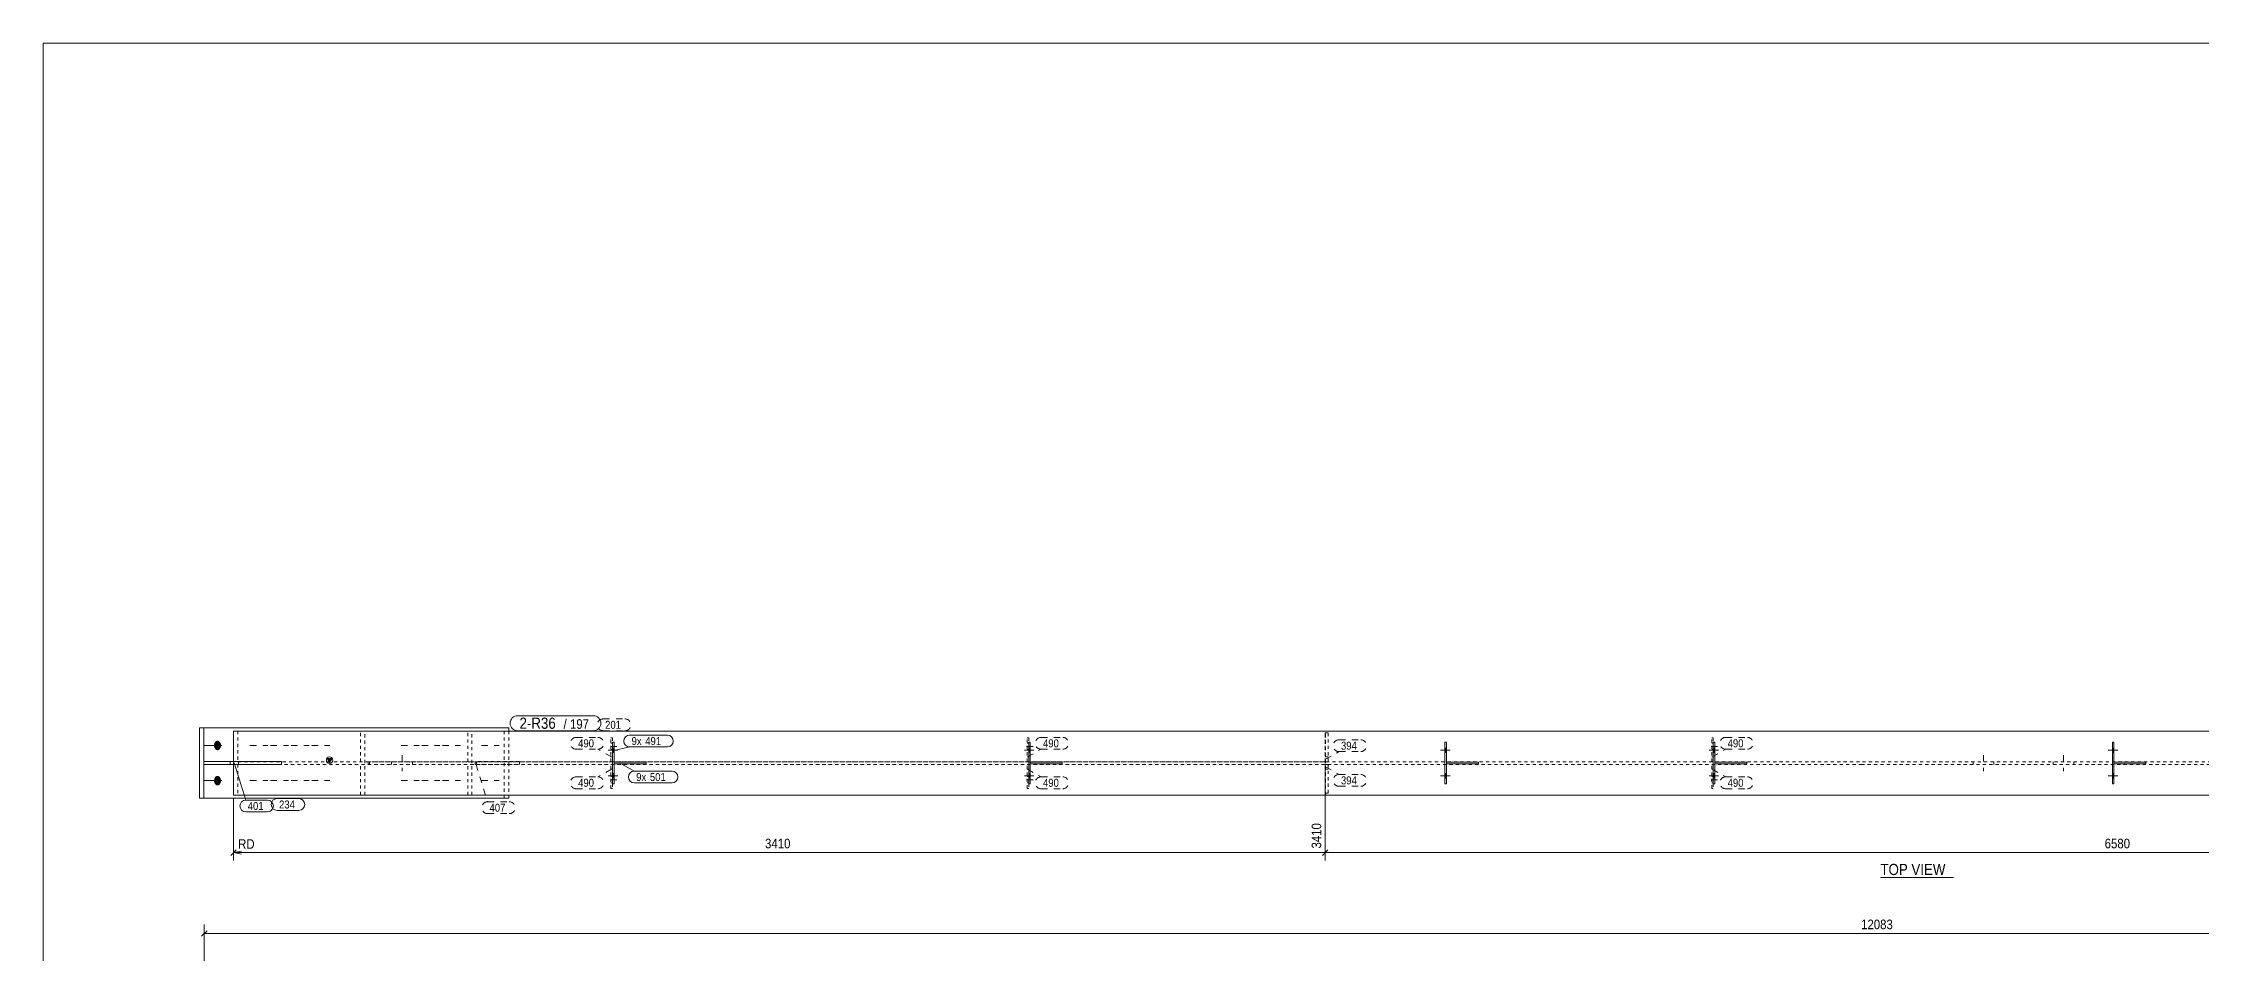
# Model space of a CAD drawing. Header units: millimetres. Extents: x 2 to 1174, y 1 to 825.
# Drawn here: x 5 to 679, y 540 to 825 of the extents above; entities that cross this region are included whole.
import ezdxf

# ---------------------------------------------------------------- set-up
doc = ezdxf.new("R2010")
doc.units = ezdxf.units.MM
for name, pattern in [('XKITLINE00', [0]), ('XKITLINE01', [4, 1, -1, 1, -1]), ('XKITLINE02', [4, 2, -2])]:
    doc.linetypes.add(name, pattern=pattern)
for name, color, linetype, lineweight in [('Bolt', 3, 'Continuous', 0), ('Dimensions', 7, 'Continuous', 0), ('DrawingSheet', 5, 'Continuous', 0), ('OtherObjectType', 7, 'Continuous', 0), ('Part', 2, 'Continuous', 0), ('PartMark', 7, 'Continuous', 0)]:
    doc.layers.add(name, color=color, linetype=linetype, lineweight=lineweight)
doc.styles.add('ARIAL', font='ARIAL.TTF')

# ---------------------------------------------------------------- blocks, each defined once
blk = doc.blocks.new('*A80')
at = {"layer": 'Bolt', "color": 3, "linetype": 'XKITLINE02', "lineweight": 0}
for p, q in [((113.88, 600.43), (113.88, 599.63)), ((117.13, 602.53), (117.13, 597.53)), ((120.38, 600.43), (120.38, 599.63)), ((607.96, 600.43), (607.96, 599.63)), ((611.21, 602.53), (611.21, 597.53)), ((614.46, 600.43), (614.46, 599.63)), ((632.96, 600.43), (632.96, 599.63)), ((636.21, 602.53), (636.21, 597.53)), ((639.46, 600.43), (639.46, 599.63))]:
    blk.add_line(p, q, dxfattribs=at)
blk = doc.blocks.new('*A85')
at = {"layer": 'Bolt'}
for points in [[(58.4, 605.57), (58.4, 605.6), (58.4, 605.64), (58.4, 605.68), (58.41, 605.71), (58.41, 605.75), (58.41, 605.79), (58.42, 605.82), (58.42, 605.86), (58.43, 605.9), (58.44, 605.93), (58.44, 605.97), (58.45, 606), (58.46, 606.04), (58.47, 606.07), (58.48, 606.1), (58.49, 606.14), (58.5, 606.17), (58.51, 606.21), (58.52, 606.24), (58.54, 606.27), (58.55, 606.3), (58.56, 606.33), (58.58, 606.36), (58.59, 606.39), (58.61, 606.42), (58.62, 606.45), (58.64, 606.48), (58.66, 606.51), (58.68, 606.54), (58.69, 606.57), (58.71, 606.59), (58.73, 606.62), (58.75, 606.64), (58.77, 606.67), (58.79, 606.69), (58.81, 606.71), (58.83, 606.74), (58.85, 606.76), (58.87, 606.78), (58.9, 606.8), (58.92, 606.82), (58.94, 606.84), (58.96, 606.85), (58.99, 606.87), (59.01, 606.89), (59.04, 606.9), (59.06, 606.92), (59.08, 606.93), (59.11, 606.94), (59.13, 606.96), (59.16, 606.97), (59.18, 606.98), (59.21, 606.99), (59.24, 606.99), (59.26, 607), (59.29, 607.01), (59.31, 607.01), (59.34, 607.02), (59.37, 607.02), (59.39, 607.03), (59.42, 607.03), (59.44, 607.03), (59.47, 607.03), (59.5, 607.03), (59.52, 607.03), (59.55, 607.03), (59.58, 607.02), (59.6, 607.02), (59.63, 607.01), (59.65, 607.01), (59.68, 607), (59.71, 606.99), (59.73, 606.99), (59.76, 606.98), (59.78, 606.97), (59.81, 606.96), (59.83, 606.94), (59.86, 606.93), (59.88, 606.92), (59.91, 606.9), (59.93, 606.89), (59.95, 606.87), (59.98, 606.85), (60, 606.84), (60.02, 606.82), (60.05, 606.8), (60.07, 606.78), (60.09, 606.76), (60.11, 606.74), (60.13, 606.71), (60.15, 606.69), (60.17, 606.67), (60.19, 606.64), (60.21, 606.62), (60.23, 606.59), (60.25, 606.57), (60.27, 606.54), (60.28, 606.51), (60.3, 606.48), (60.32, 606.45), (60.33, 606.42), (60.35, 606.39), (60.36, 606.36), (60.38, 606.33), (60.39, 606.3), (60.41, 606.27), (60.42, 606.24), (60.43, 606.21), (60.44, 606.17), (60.45, 606.14), (60.46, 606.1), (60.47, 606.07), (60.48, 606.04), (60.49, 606), (60.5, 605.97), (60.51, 605.93), (60.51, 605.9), (60.52, 605.86), (60.52, 605.82), (60.53, 605.79), (60.53, 605.75), (60.54, 605.71), (60.54, 605.68), (60.54, 605.64), (60.54, 605.6), (60.55, 605.57), (60.55, 605.53), (60.55, 605.49), (60.54, 605.46), (60.54, 605.42), (60.54, 605.38), (60.54, 605.35), (60.53, 605.31), (60.53, 605.27), (60.52, 605.24), (60.52, 605.2), (60.51, 605.17), (60.51, 605.13), (60.5, 605.1), (60.49, 605.06), (60.48, 605.03), (60.47, 604.99), (60.46, 604.96), (60.45, 604.92), (60.44, 604.89), (60.43, 604.86), (60.42, 604.82), (60.41, 604.79), (60.39, 604.76), (60.38, 604.73), (60.36, 604.7), (60.35, 604.67), (60.33, 604.64), (60.32, 604.61), (60.3, 604.58), (60.28, 604.55), (60.27, 604.52), (60.25, 604.5), (60.23, 604.47), (60.21, 604.44), (60.19, 604.42), (60.17, 604.39), (60.15, 604.37), (60.13, 604.35), (60.11, 604.33), (60.09, 604.3), (60.07, 604.28), (60.05, 604.26), (60.02, 604.24), (60, 604.23), (59.98, 604.21), (59.95, 604.19), (59.93, 604.17), (59.91, 604.16), (59.88, 604.14), (59.86, 604.13), (59.83, 604.12), (59.81, 604.11), (59.78, 604.1), (59.76, 604.09), (59.73, 604.08), (59.71, 604.07), (59.68, 604.06), (59.65, 604.05), (59.63, 604.05), (59.6, 604.04), (59.58, 604.04), (59.55, 604.03), (59.52, 604.03), (59.5, 604.03), (59.47, 604.03), (59.44, 604.03), (59.42, 604.03), (59.39, 604.03), (59.37, 604.04), (59.34, 604.04), (59.31, 604.05), (59.29, 604.05), (59.26, 604.06), (59.24, 604.07), (59.21, 604.08), (59.18, 604.09), (59.16, 604.1), (59.13, 604.11), (59.11, 604.12), (59.08, 604.13), (59.06, 604.14), (59.04, 604.16), (59.01, 604.17), (58.99, 604.19), (58.96, 604.21), (58.94, 604.23), (58.92, 604.24), (58.9, 604.26), (58.87, 604.28), (58.85, 604.3), (58.83, 604.33), (58.81, 604.35), (58.79, 604.37), (58.77, 604.39), (58.75, 604.42), (58.73, 604.44), (58.71, 604.47), (58.69, 604.5), (58.68, 604.52), (58.66, 604.55), (58.64, 604.58), (58.62, 604.61), (58.61, 604.64), (58.59, 604.67), (58.58, 604.7), (58.56, 604.73), (58.55, 604.76), (58.54, 604.79), (58.52, 604.82), (58.51, 604.86), (58.5, 604.89), (58.49, 604.92), (58.48, 604.96), (58.47, 604.99), (58.46, 605.03), (58.45, 605.06), (58.44, 605.1), (58.44, 605.13), (58.43, 605.17), (58.42, 605.2), (58.42, 605.24), (58.41, 605.27), (58.41, 605.31), (58.41, 605.35), (58.4, 605.38), (58.4, 605.42), (58.4, 605.46), (58.4, 605.49), (58.4, 605.53)], [(58.4, 594.57), (58.4, 594.6), (58.4, 594.64), (58.4, 594.68), (58.41, 594.71), (58.41, 594.75), (58.41, 594.79), (58.42, 594.82), (58.42, 594.86), (58.43, 594.9), (58.44, 594.93), (58.44, 594.97), (58.45, 595), (58.46, 595.04), (58.47, 595.07), (58.48, 595.1), (58.49, 595.14), (58.5, 595.17), (58.51, 595.21), (58.52, 595.24), (58.54, 595.27), (58.55, 595.3), (58.56, 595.33), (58.58, 595.36), (58.59, 595.39), (58.61, 595.42), (58.62, 595.45), (58.64, 595.48), (58.66, 595.51), (58.68, 595.54), (58.69, 595.57), (58.71, 595.59), (58.73, 595.62), (58.75, 595.64), (58.77, 595.67), (58.79, 595.69), (58.81, 595.71), (58.83, 595.74), (58.85, 595.76), (58.87, 595.78), (58.9, 595.8), (58.92, 595.82), (58.94, 595.84), (58.96, 595.85), (58.99, 595.87), (59.01, 595.89), (59.04, 595.9), (59.06, 595.92), (59.08, 595.93), (59.11, 595.94), (59.13, 595.96), (59.16, 595.97), (59.18, 595.98), (59.21, 595.99), (59.24, 595.99), (59.26, 596), (59.29, 596.01), (59.31, 596.01), (59.34, 596.02), (59.37, 596.02), (59.39, 596.03), (59.42, 596.03), (59.44, 596.03), (59.47, 596.03), (59.5, 596.03), (59.52, 596.03), (59.55, 596.03), (59.58, 596.02), (59.6, 596.02), (59.63, 596.01), (59.65, 596.01), (59.68, 596), (59.71, 595.99), (59.73, 595.99), (59.76, 595.98), (59.78, 595.97), (59.81, 595.96), (59.83, 595.94), (59.86, 595.93), (59.88, 595.92), (59.91, 595.9), (59.93, 595.89), (59.95, 595.87), (59.98, 595.85), (60, 595.84), (60.02, 595.82), (60.05, 595.8), (60.07, 595.78), (60.09, 595.76), (60.11, 595.74), (60.13, 595.71), (60.15, 595.69), (60.17, 595.67), (60.19, 595.64), (60.21, 595.62), (60.23, 595.59), (60.25, 595.57), (60.27, 595.54), (60.28, 595.51), (60.3, 595.48), (60.32, 595.45), (60.33, 595.42), (60.35, 595.39), (60.36, 595.36), (60.38, 595.33), (60.39, 595.3), (60.41, 595.27), (60.42, 595.24), (60.43, 595.21), (60.44, 595.17), (60.45, 595.14), (60.46, 595.1), (60.47, 595.07), (60.48, 595.04), (60.49, 595), (60.5, 594.97), (60.51, 594.93), (60.51, 594.9), (60.52, 594.86), (60.52, 594.82), (60.53, 594.79), (60.53, 594.75), (60.54, 594.71), (60.54, 594.68), (60.54, 594.64), (60.54, 594.6), (60.55, 594.57), (60.55, 594.53), (60.55, 594.49), (60.54, 594.46), (60.54, 594.42), (60.54, 594.38), (60.54, 594.35), (60.53, 594.31), (60.53, 594.27), (60.52, 594.24), (60.52, 594.2), (60.51, 594.17), (60.51, 594.13), (60.5, 594.1), (60.49, 594.06), (60.48, 594.03), (60.47, 593.99), (60.46, 593.96), (60.45, 593.92), (60.44, 593.89), (60.43, 593.86), (60.42, 593.82), (60.41, 593.79), (60.39, 593.76), (60.38, 593.73), (60.36, 593.7), (60.35, 593.67), (60.33, 593.64), (60.32, 593.61), (60.3, 593.58), (60.28, 593.55), (60.27, 593.52), (60.25, 593.5), (60.23, 593.47), (60.21, 593.44), (60.19, 593.42), (60.17, 593.39), (60.15, 593.37), (60.13, 593.35), (60.11, 593.33), (60.09, 593.3), (60.07, 593.28), (60.05, 593.26), (60.02, 593.24), (60, 593.23), (59.98, 593.21), (59.95, 593.19), (59.93, 593.17), (59.91, 593.16), (59.88, 593.14), (59.86, 593.13), (59.83, 593.12), (59.81, 593.11), (59.78, 593.1), (59.76, 593.09), (59.73, 593.08), (59.71, 593.07), (59.68, 593.06), (59.65, 593.05), (59.63, 593.05), (59.6, 593.04), (59.58, 593.04), (59.55, 593.03), (59.52, 593.03), (59.5, 593.03), (59.47, 593.03), (59.44, 593.03), (59.42, 593.03), (59.39, 593.03), (59.37, 593.04), (59.34, 593.04), (59.31, 593.05), (59.29, 593.05), (59.26, 593.06), (59.24, 593.07), (59.21, 593.08), (59.18, 593.09), (59.16, 593.1), (59.13, 593.11), (59.11, 593.12), (59.08, 593.13), (59.06, 593.14), (59.04, 593.16), (59.01, 593.17), (58.99, 593.19), (58.96, 593.21), (58.94, 593.23), (58.92, 593.24), (58.9, 593.26), (58.87, 593.28), (58.85, 593.3), (58.83, 593.33), (58.81, 593.35), (58.79, 593.37), (58.77, 593.39), (58.75, 593.42), (58.73, 593.44), (58.71, 593.47), (58.69, 593.5), (58.68, 593.52), (58.66, 593.55), (58.64, 593.58), (58.62, 593.61), (58.61, 593.64), (58.59, 593.67), (58.58, 593.7), (58.56, 593.73), (58.55, 593.76), (58.54, 593.79), (58.52, 593.82), (58.51, 593.86), (58.5, 593.89), (58.49, 593.92), (58.48, 593.96), (58.47, 593.99), (58.46, 594.03), (58.45, 594.06), (58.44, 594.1), (58.44, 594.13), (58.43, 594.17), (58.42, 594.2), (58.42, 594.24), (58.41, 594.27), (58.41, 594.31), (58.41, 594.35), (58.4, 594.38), (58.4, 594.42), (58.4, 594.46), (58.4, 594.49), (58.4, 594.53)]]:
    blk.add_hatch(color=3, dxfattribs=at).paths.add_polyline_path(points, flags=17)
at = {"layer": 'Bolt', "color": 3, "linetype": 'XKITLINE00', "lineweight": 0}
for p, q in [((55.28, 605.53), (60.87, 605.53)), ((55.28, 594.53), (60.87, 594.53))]:
    blk.add_line(p, q, dxfattribs=at)
at = {"layer": 'Bolt', "color": 3, "linetype": 'XKITLINE02', "lineweight": 0}
for p, q in [((69.6, 605.53), (75.19, 605.53)), ((76.05, 605.53), (81.63, 605.53)), ((82.49, 605.53), (88.08, 605.53)), ((88.94, 605.53), (94.52, 605.53)), ((116.86, 605.53), (122.45, 605.53)), ((123.31, 605.53), (128.89, 605.53)), ((129.75, 605.53), (135.34, 605.53)), ((141.92, 605.53), (147.51, 605.53)), ((69.6, 594.53), (75.19, 594.53)), ((76.05, 594.53), (81.63, 594.53)), ((82.49, 594.53), (88.08, 594.53)), ((88.94, 594.53), (94.52, 594.53)), ((116.86, 594.53), (122.45, 594.53)), ((123.31, 594.53), (128.89, 594.53)), ((129.75, 594.53), (135.34, 594.53)), ((141.92, 594.53), (147.51, 594.53))]:
    blk.add_line(p, q, dxfattribs=at)
blk = doc.blocks.new('*A86')
at = {"layer": 'Part'}
blk.add_hatch(color=2, dxfattribs=at).paths.add_polyline_path([(93.68, 601.43), (95.28, 601.43), (94.48, 600.03)], flags=17)
at = {"layer": 'Part', "color": 2, "linetype": 'XKITLINE00', "lineweight": 0}
for p, q in [((64.48, 610.03), (64.48, 600.53)), ((489.41, 610.03), (64.48, 610.03)), ((573.31, 610.03), (489.51, 610.03)), ((698, 610.03), (573.41, 610.03)), ((94.48, 600.03), (93.68, 601.43)), ((93.68, 601.43), (95.28, 601.43)), ((95.28, 601.43), (94.48, 600.03)), ((64.48, 590.03), (64.48, 599.53)), ((489.41, 590.03), (64.48, 590.03)), ((573.31, 590.03), (489.51, 590.03)), ((698, 590.03), (573.41, 590.03))]:
    blk.add_line(p, q, dxfattribs=at)
at = {"layer": 'Part', "color": 7, "linetype": 'XKITLINE01', "lineweight": 0}
for p, q in [((65.81, 610.03), (65.81, 600.43)), ((104.18, 600.43), (104.18, 610.03)), ((105.51, 590.03), (105.51, 610.03)), ((64.48, 600.53), (64.48, 599.53)), ((65.81, 600.43), (489.41, 600.43)), ((489.51, 600.43), (573.31, 600.43)), ((573.41, 600.43), (698, 600.43)), ((489.41, 599.63), (65.81, 599.63)), ((65.81, 599.63), (65.81, 590.03)), ((104.18, 590.03), (104.18, 599.63)), ((573.31, 599.63), (489.51, 599.63)), ((698, 599.63), (573.41, 599.63))]:
    blk.add_line(p, q, dxfattribs=at)
at = {"layer": 'Part', "color": 2, "linetype": 'XKITLINE00', "lineweight": 0}
blk.add_circle((94.48, 600.93), 1, dxfattribs=at)
blk = doc.blocks.new('*A90')
at = {"layer": 'Part', "color": 2, "linetype": 'XKITLINE00', "lineweight": 0}
for p, q in [((79.48, 600.53), (55.24, 600.53)), ((55.24, 599.53), (55.24, 600.53)), ((79.48, 600.53), (79.48, 599.53)), ((79.48, 599.53), (55.24, 599.53))]:
    blk.add_line(p, q, dxfattribs=at)
at = {"layer": 'Part', "color": 7, "linetype": 'XKITLINE01', "lineweight": 0}
for p, q in [((63.41, 599.53), (63.41, 600.53)), ((65.98, 599.53), (65.98, 600.53))]:
    blk.add_line(p, q, dxfattribs=at)
blk = doc.blocks.new('*A91')
at = {"layer": 'Part', "color": 2, "linetype": 'XKITLINE00', "lineweight": 0}
for p, q in [((183.41, 600.28), (193.41, 600.28)), ((193.41, 599.78), (193.41, 600.28)), ((193.41, 599.78), (183.41, 599.78))]:
    blk.add_line(p, q, dxfattribs=at)
at = {"layer": 'Part', "color": 7, "linetype": 'XKITLINE01', "lineweight": 0}
blk.add_line((183.41, 599.78), (183.41, 600.28), dxfattribs=at)
blk.add_line((183.41, 599.78), (183.41, 600.28), dxfattribs=at)
blk = doc.blocks.new('*A92')
at = {"layer": 'Part', "color": 7, "linetype": 'XKITLINE01', "lineweight": 0}
for p, q in [((182.41, 600.43), (182.41, 607.93)), ((182.41, 607.93), (182.91, 607.93)), ((182.91, 607.93), (182.91, 600.43)), ((182.41, 601.93), (182.91, 601.93)), ((182.91, 600.43), (182.41, 600.43))]:
    blk.add_line(p, q, dxfattribs=at)
blk = doc.blocks.new('*A93')
at = {"layer": 'Part', "color": 2, "linetype": 'XKITLINE00', "lineweight": 0}
for p, q in [((182.91, 593.53), (182.91, 606.53)), ((182.91, 606.53), (183.41, 606.53)), ((183.41, 606.53), (183.41, 593.53)), ((183.41, 593.53), (182.91, 593.53))]:
    blk.add_line(p, q, dxfattribs=at)
blk = doc.blocks.new('*A94')
at = {"layer": 'Part', "color": 7, "linetype": 'XKITLINE01', "lineweight": 0}
for p, q in [((182.41, 592.13), (182.41, 599.63)), ((182.41, 599.63), (182.91, 599.63)), ((182.41, 598.13), (182.91, 598.13)), ((182.91, 599.63), (182.91, 592.13)), ((182.91, 592.13), (182.41, 592.13))]:
    blk.add_line(p, q, dxfattribs=at)
blk = doc.blocks.new('*A95')
at = {"layer": 'Part', "color": 2, "linetype": 'XKITLINE00', "lineweight": 0}
for p, q in [((313.41, 600.28), (323.41, 600.28)), ((323.41, 599.78), (323.41, 600.28)), ((323.41, 599.78), (313.41, 599.78))]:
    blk.add_line(p, q, dxfattribs=at)
at = {"layer": 'Part', "color": 7, "linetype": 'XKITLINE01', "lineweight": 0}
blk.add_line((313.41, 599.78), (313.41, 600.28), dxfattribs=at)
blk.add_line((313.41, 599.78), (313.41, 600.28), dxfattribs=at)
blk = doc.blocks.new('*A96')
at = {"layer": 'Part', "color": 7, "linetype": 'XKITLINE01', "lineweight": 0}
for p, q in [((312.41, 600.43), (312.41, 607.93)), ((312.41, 607.93), (312.91, 607.93)), ((312.91, 607.93), (312.91, 600.43)), ((312.41, 601.93), (312.91, 601.93)), ((312.91, 600.43), (312.41, 600.43))]:
    blk.add_line(p, q, dxfattribs=at)
blk = doc.blocks.new('*A97')
at = {"layer": 'Part', "color": 2, "linetype": 'XKITLINE00', "lineweight": 0}
for p, q in [((312.91, 593.53), (312.91, 606.53)), ((312.91, 606.53), (313.41, 606.53)), ((313.41, 606.53), (313.41, 593.53)), ((313.41, 593.53), (312.91, 593.53))]:
    blk.add_line(p, q, dxfattribs=at)
blk = doc.blocks.new('*A98')
at = {"layer": 'Part', "color": 7, "linetype": 'XKITLINE01', "lineweight": 0}
for p, q in [((312.41, 592.13), (312.41, 599.63)), ((312.41, 599.63), (312.91, 599.63)), ((312.41, 598.13), (312.91, 598.13)), ((312.91, 599.63), (312.91, 592.13)), ((312.91, 592.13), (312.41, 592.13))]:
    blk.add_line(p, q, dxfattribs=at)
blk = doc.blocks.new('*A99')
at = {"layer": 'Part', "color": 2, "linetype": 'XKITLINE00', "lineweight": 0}
for p, q in [((443.41, 600.28), (453.41, 600.28)), ((453.41, 599.78), (453.41, 600.28)), ((453.41, 599.78), (443.41, 599.78))]:
    blk.add_line(p, q, dxfattribs=at)
at = {"layer": 'Part', "color": 7, "linetype": 'XKITLINE01', "lineweight": 0}
blk.add_line((443.41, 599.78), (443.41, 600.28), dxfattribs=at)
blk.add_line((443.41, 599.78), (443.41, 600.28), dxfattribs=at)
blk = doc.blocks.new('*A100')
at = {"layer": 'Part', "color": 2, "linetype": 'XKITLINE00', "lineweight": 0}
for p, q in [((442.91, 593.53), (442.91, 606.53)), ((442.91, 606.53), (443.41, 606.53)), ((443.41, 606.53), (443.41, 593.53)), ((443.41, 593.53), (442.91, 593.53))]:
    blk.add_line(p, q, dxfattribs=at)
blk = doc.blocks.new('*A101')
at = {"layer": 'Part', "color": 2, "linetype": 'XKITLINE00', "lineweight": 0}
for p, q in [((527.31, 600.28), (537.31, 600.28)), ((537.31, 599.78), (537.31, 600.28)), ((537.31, 599.78), (527.31, 599.78))]:
    blk.add_line(p, q, dxfattribs=at)
at = {"layer": 'Part', "color": 7, "linetype": 'XKITLINE01', "lineweight": 0}
blk.add_line((527.31, 599.78), (527.31, 600.28), dxfattribs=at)
blk.add_line((527.31, 599.78), (527.31, 600.28), dxfattribs=at)
blk = doc.blocks.new('*A102')
at = {"layer": 'Part', "color": 7, "linetype": 'XKITLINE01', "lineweight": 0}
for p, q in [((526.31, 600.43), (526.31, 607.93)), ((526.31, 607.93), (526.81, 607.93)), ((526.81, 607.93), (526.81, 600.43)), ((526.31, 601.93), (526.81, 601.93)), ((526.81, 600.43), (526.31, 600.43))]:
    blk.add_line(p, q, dxfattribs=at)
blk = doc.blocks.new('*A103')
at = {"layer": 'Part', "color": 2, "linetype": 'XKITLINE00', "lineweight": 0}
for p, q in [((526.81, 593.53), (526.81, 606.53)), ((526.81, 606.53), (527.31, 606.53)), ((527.31, 606.53), (527.31, 593.53)), ((527.31, 593.53), (526.81, 593.53))]:
    blk.add_line(p, q, dxfattribs=at)
blk = doc.blocks.new('*A104')
at = {"layer": 'Part', "color": 7, "linetype": 'XKITLINE01', "lineweight": 0}
for p, q in [((526.31, 592.13), (526.31, 599.63)), ((526.31, 599.63), (526.81, 599.63)), ((526.31, 598.13), (526.81, 598.13)), ((526.81, 599.63), (526.81, 592.13)), ((526.81, 592.13), (526.31, 592.13))]:
    blk.add_line(p, q, dxfattribs=at)
blk = doc.blocks.new('*A105')
at = {"layer": 'Part', "color": 2, "linetype": 'XKITLINE00', "lineweight": 0}
for p, q in [((652, 600.28), (662, 600.28)), ((662, 599.78), (662, 600.28)), ((662, 599.78), (652, 599.78))]:
    blk.add_line(p, q, dxfattribs=at)
at = {"layer": 'Part', "color": 7, "linetype": 'XKITLINE01', "lineweight": 0}
blk.add_line((652, 599.78), (652, 600.28), dxfattribs=at)
blk.add_line((652, 599.78), (652, 600.28), dxfattribs=at)
blk = doc.blocks.new('*A106')
at = {"layer": 'Part', "color": 2, "linetype": 'XKITLINE00', "lineweight": 0}
for p, q in [((651.5, 593.53), (651.5, 606.53)), ((651.5, 606.53), (652, 606.53)), ((652, 606.53), (652, 593.53)), ((652, 593.53), (651.5, 593.53))]:
    blk.add_line(p, q, dxfattribs=at)
blk = doc.blocks.new('*A121')
at = {"layer": 'Part', "color": 7, "linetype": 'XKITLINE01', "lineweight": 0}
for p, q in [((405.66, 610.03), (137.73, 610.03)), ((137.73, 600.43), (137.73, 610.03)), ((138.93, 590.03), (138.93, 610.03)), ((405.51, 590.03), (405.51, 610.03)), ((405.66, 590.03), (405.66, 610.03)), ((106.58, 600.43), (106.57, 599.63)), ((405.51, 600.43), (106.58, 600.43)), ((107, 599.63), (107, 600.43)), ((405.51, 599.63), (106.57, 599.63)), ((137.73, 590.03), (137.73, 599.63)), ((137.73, 590.03), (405.66, 590.03))]:
    blk.add_line(p, q, dxfattribs=at)
blk = doc.blocks.new('*A122')
at = {"layer": 'Part', "color": 2, "linetype": 'XKITLINE00', "lineweight": 0}
for p, q in [((150.48, 611.03), (53.85, 611.03)), ((53.85, 589.03), (53.85, 611.03)), ((55.24, 589.03), (55.24, 611.03)), ((150.48, 611.03), (150.48, 610.03)), ((150.48, 589.03), (53.85, 589.03)), ((150.48, 589.03), (150.48, 590.03))]:
    blk.add_line(p, q, dxfattribs=at)
at = {"layer": 'Part', "color": 7, "linetype": 'XKITLINE01', "lineweight": 0}
for p, q in [((149.08, 589.03), (149.08, 611.03)), ((150.48, 610.03), (150.48, 590.03))]:
    blk.add_line(p, q, dxfattribs=at)
blk = doc.blocks.new('*A123')
at = {"layer": 'Part', "color": 7, "linetype": 'XKITLINE01', "lineweight": 0}
for p, q in [((153.83, 600.53), (140, 600.53)), ((140, 600.53), (140, 599.53)), ((140.42, 599.53), (140.42, 600.53)), ((150.48, 599.53), (150.48, 600.53)), ((153.83, 600.53), (153.83, 599.53)), ((140, 599.53), (153.83, 599.53))]:
    blk.add_line(p, q, dxfattribs=at)
blk = doc.blocks.new('*A127')
at = {"layer": 'Part', "color": 7, "linetype": 'XKITLINE01', "lineweight": 0}
for p, q in [((405.51, 609.43), (405.51, 600.43)), ((406.51, 609.43), (405.51, 609.43)), ((406.51, 600.43), (406.51, 609.43)), ((406.51, 601.93), (405.51, 601.93)), ((405.51, 600.43), (406.51, 600.43))]:
    blk.add_line(p, q, dxfattribs=at)
blk = doc.blocks.new('*A128')
at = {"layer": 'Part', "color": 7, "linetype": 'XKITLINE01', "lineweight": 0}
for p, q in [((405.51, 599.63), (405.51, 590.63)), ((406.51, 599.63), (405.51, 599.63)), ((406.51, 598.13), (405.51, 598.13)), ((406.51, 590.63), (406.51, 599.63)), ((405.51, 590.63), (406.51, 590.63))]:
    blk.add_line(p, q, dxfattribs=at)
blk = doc.blocks.new('*A129')
at = {"layer": 'Bolt', "color": 3, "linetype": 'XKITLINE02', "lineweight": 0}
for p, q in [((184.26, 605.23), (181.26, 605.23)), ((182.91, 606.21), (182.41, 606.21)), ((182.91, 604.25), (182.41, 604.25))]:
    blk.add_line(p, q, dxfattribs=at)
blk = doc.blocks.new('*A130')
at = {"layer": 'Bolt'}
for points in [[(182.91, 604.73), (183.41, 604.73), (183.41, 603.33), (182.91, 603.33)], [(182.91, 604.73), (183.41, 604.73), (183.41, 603.33), (182.91, 603.33)], [(182.91, 596.73), (183.41, 596.73), (183.41, 595.33), (182.91, 595.33)], [(182.91, 596.73), (183.41, 596.73), (183.41, 595.33), (182.91, 595.33)]]:
    blk.add_hatch(color=3, dxfattribs=at).paths.add_polyline_path(points, flags=17)
at = {"layer": 'Bolt', "color": 3, "linetype": 'XKITLINE00', "lineweight": 0}
for p, q in [((184.57, 604.03), (181.57, 604.03)), ((184.57, 604.03), (181.57, 604.03)), ((183.41, 604.73), (182.91, 604.73)), ((183.41, 604.73), (182.91, 604.73)), ((183.41, 603.33), (182.91, 603.33)), ((183.41, 603.33), (182.91, 603.33)), ((184.57, 596.03), (181.57, 596.03)), ((184.57, 596.03), (181.57, 596.03)), ((183.41, 596.73), (182.91, 596.73)), ((183.41, 596.73), (182.91, 596.73)), ((183.41, 595.33), (182.91, 595.33)), ((183.41, 595.33), (182.91, 595.33))]:
    blk.add_line(p, q, dxfattribs=at)
blk = doc.blocks.new('*A131')
at = {"layer": 'Bolt', "color": 3, "linetype": 'XKITLINE02', "lineweight": 0}
for p, q in [((184.26, 594.83), (181.26, 594.83)), ((182.91, 595.81), (182.41, 595.81)), ((182.91, 593.85), (182.41, 593.85))]:
    blk.add_line(p, q, dxfattribs=at)
blk = doc.blocks.new('*A132')
at = {"layer": 'Bolt', "color": 3, "linetype": 'XKITLINE02', "lineweight": 0}
for p, q in [((314.26, 605.23), (311.26, 605.23)), ((312.91, 606.21), (312.41, 606.21)), ((312.91, 604.25), (312.41, 604.25))]:
    blk.add_line(p, q, dxfattribs=at)
blk = doc.blocks.new('*A133')
at = {"layer": 'Bolt'}
for points in [[(312.91, 604.73), (313.41, 604.73), (313.41, 603.33), (312.91, 603.33)], [(312.91, 604.73), (313.41, 604.73), (313.41, 603.33), (312.91, 603.33)], [(312.91, 596.73), (313.41, 596.73), (313.41, 595.33), (312.91, 595.33)], [(312.91, 596.73), (313.41, 596.73), (313.41, 595.33), (312.91, 595.33)]]:
    blk.add_hatch(color=3, dxfattribs=at).paths.add_polyline_path(points, flags=17)
at = {"layer": 'Bolt', "color": 3, "linetype": 'XKITLINE00', "lineweight": 0}
for p, q in [((314.57, 604.03), (311.57, 604.03)), ((314.57, 604.03), (311.57, 604.03)), ((313.41, 604.73), (312.91, 604.73)), ((313.41, 604.73), (312.91, 604.73)), ((313.41, 603.33), (312.91, 603.33)), ((313.41, 603.33), (312.91, 603.33)), ((314.57, 596.03), (311.57, 596.03)), ((314.57, 596.03), (311.57, 596.03)), ((313.41, 596.73), (312.91, 596.73)), ((313.41, 596.73), (312.91, 596.73)), ((313.41, 595.33), (312.91, 595.33)), ((313.41, 595.33), (312.91, 595.33))]:
    blk.add_line(p, q, dxfattribs=at)
blk = doc.blocks.new('*A134')
at = {"layer": 'Bolt', "color": 3, "linetype": 'XKITLINE02', "lineweight": 0}
for p, q in [((314.26, 594.83), (311.26, 594.83)), ((312.91, 595.81), (312.41, 595.81)), ((312.91, 593.85), (312.41, 593.85))]:
    blk.add_line(p, q, dxfattribs=at)
blk = doc.blocks.new('*A135')
at = {"layer": 'Bolt'}
for points in [[(442.91, 604.73), (443.41, 604.73), (443.41, 603.33), (442.91, 603.33)], [(442.91, 604.73), (443.41, 604.73), (443.41, 603.33), (442.91, 603.33)], [(442.91, 596.73), (443.41, 596.73), (443.41, 595.33), (442.91, 595.33)], [(442.91, 596.73), (443.41, 596.73), (443.41, 595.33), (442.91, 595.33)]]:
    blk.add_hatch(color=3, dxfattribs=at).paths.add_polyline_path(points, flags=17)
at = {"layer": 'Bolt', "color": 3, "linetype": 'XKITLINE00', "lineweight": 0}
for p, q in [((444.57, 604.03), (441.57, 604.03)), ((444.57, 604.03), (441.57, 604.03)), ((443.41, 604.73), (442.91, 604.73)), ((443.41, 604.73), (442.91, 604.73)), ((443.41, 603.33), (442.91, 603.33)), ((443.41, 603.33), (442.91, 603.33)), ((444.57, 596.03), (441.57, 596.03)), ((444.57, 596.03), (441.57, 596.03)), ((443.41, 596.73), (442.91, 596.73)), ((443.41, 596.73), (442.91, 596.73)), ((443.41, 595.33), (442.91, 595.33)), ((443.41, 595.33), (442.91, 595.33))]:
    blk.add_line(p, q, dxfattribs=at)
blk = doc.blocks.new('*A136')
at = {"layer": 'Bolt', "color": 3, "linetype": 'XKITLINE02', "lineweight": 0}
for p, q in [((528.16, 605.23), (525.16, 605.23)), ((526.81, 606.21), (526.31, 606.21)), ((526.81, 604.25), (526.31, 604.25))]:
    blk.add_line(p, q, dxfattribs=at)
blk = doc.blocks.new('*A137')
at = {"layer": 'Bolt'}
for points in [[(526.81, 604.73), (527.31, 604.73), (527.31, 603.33), (526.81, 603.33)], [(526.81, 604.73), (527.31, 604.73), (527.31, 603.33), (526.81, 603.33)], [(526.81, 596.73), (527.31, 596.73), (527.31, 595.33), (526.81, 595.33)], [(526.81, 596.73), (527.31, 596.73), (527.31, 595.33), (526.81, 595.33)]]:
    blk.add_hatch(color=3, dxfattribs=at).paths.add_polyline_path(points, flags=17)
at = {"layer": 'Bolt', "color": 3, "linetype": 'XKITLINE00', "lineweight": 0}
for p, q in [((528.47, 604.03), (525.47, 604.03)), ((528.47, 604.03), (525.47, 604.03)), ((527.31, 604.73), (526.81, 604.73)), ((527.31, 604.73), (526.81, 604.73)), ((527.31, 603.33), (526.81, 603.33)), ((527.31, 603.33), (526.81, 603.33)), ((528.47, 596.03), (525.47, 596.03)), ((528.47, 596.03), (525.47, 596.03)), ((527.31, 596.73), (526.81, 596.73)), ((527.31, 596.73), (526.81, 596.73)), ((527.31, 595.33), (526.81, 595.33)), ((527.31, 595.33), (526.81, 595.33))]:
    blk.add_line(p, q, dxfattribs=at)
blk = doc.blocks.new('*A138')
at = {"layer": 'Bolt', "color": 3, "linetype": 'XKITLINE02', "lineweight": 0}
for p, q in [((528.16, 594.83), (525.16, 594.83)), ((526.81, 595.81), (526.31, 595.81)), ((526.81, 593.85), (526.31, 593.85))]:
    blk.add_line(p, q, dxfattribs=at)
blk = doc.blocks.new('*A140')
at = {"layer": 'Bolt'}
for points in [[(651.5, 604.73), (652, 604.73), (652, 603.33), (651.5, 603.33)], [(651.5, 604.73), (652, 604.73), (652, 603.33), (651.5, 603.33)], [(651.5, 596.73), (652, 596.73), (652, 595.33), (651.5, 595.33)], [(651.5, 596.73), (652, 596.73), (652, 595.33), (651.5, 595.33)]]:
    blk.add_hatch(color=3, dxfattribs=at).paths.add_polyline_path(points, flags=17)
at = {"layer": 'Bolt', "color": 3, "linetype": 'XKITLINE00', "lineweight": 0}
for p, q in [((653.16, 604.03), (650.16, 604.03)), ((653.16, 604.03), (650.16, 604.03)), ((652, 604.73), (651.5, 604.73)), ((652, 604.73), (651.5, 604.73)), ((652, 603.33), (651.5, 603.33)), ((652, 603.33), (651.5, 603.33)), ((653.16, 596.03), (650.16, 596.03)), ((653.16, 596.03), (650.16, 596.03)), ((652, 596.73), (651.5, 596.73)), ((652, 596.73), (651.5, 596.73)), ((652, 595.33), (651.5, 595.33)), ((652, 595.33), (651.5, 595.33))]:
    blk.add_line(p, q, dxfattribs=at)
blk = doc.blocks.new('*A213')
at = {"layer": 'DrawingSheet', "color": 5, "linetype": 'XKITLINE00', "lineweight": 0}
for p, q in [((1174, 825), (5, 825)), ((5, 825), (5, 5))]:
    blk.add_line(p, q, dxfattribs=at)
blk = doc.blocks.new('*A225')
at = {"layer": 'Dimensions', "color": 7, "linetype": 'XKITLINE00', "lineweight": 0}
for p, q in [((56.2, 547.61), (54.5, 545.91)), ((55.35, 405.35), (55.35, 549.61)), ((55.35, 546.76), (1101.75, 546.76))]:
    blk.add_line(p, q, dxfattribs=at)
at = {"layer": 'Dimensions', "color": 3}
blk.add_point((55.35, 546.76), dxfattribs=at)
at = {"layer": 'Dimensions', "color": 3, "style": 'ARIAL', "width": 0.85}
blk.add_text('12083', height=3, dxfattribs=at).set_placement((572.99, 548.11))
blk = doc.blocks.new('*A309')
at = {"layer": 'Dimensions', "color": 7, "linetype": 'XKITLINE00', "lineweight": 0}
for p, q in [((405.51, 599.43), (405.51, 569.63)), ((901.58, 599.43), (901.58, 569.63)), ((406.36, 572.88), (404.66, 571.18)), ((405.51, 572.03), (901.58, 572.03)), ((902.43, 572.88), (900.73, 571.18))]:
    blk.add_line(p, q, dxfattribs=at)
at = {"layer": 'Dimensions', "color": 3}
for p in [(405.51, 572.03), (901.58, 572.03)]:
    blk.add_point(p, dxfattribs=at)
at = {"layer": 'Dimensions', "color": 3, "style": 'ARIAL', "width": 0.85}
blk.add_text('9990', height=3, rotation=90.00021, dxfattribs=at).set_placement((900.38, 573.33))
blk.add_text('6580', height=3, dxfattribs=at).set_placement((649.09, 573.38))
blk = doc.blocks.new('*A310')
at = {"layer": 'OtherObjectType', "color": 7, "linetype": 'XKITLINE00', "lineweight": 0}
blk.add_line((579.02, 564.28), (601.84, 564.28), dxfattribs=at)
at = {"layer": 'OtherObjectType', "color": 7, "style": 'ARIAL', "width": 0.85}
blk.add_text('TOP VIEW', height=3.5, dxfattribs=at).set_placement((579.02, 565.03))
blk = doc.blocks.new('*A311')
at = {"layer": 'Dimensions', "color": 7, "linetype": 'XKITLINE00', "lineweight": 0}
for p, q in [((405.51, 599.43), (405.51, 569.63)), ((64.48, 589.03), (64.48, 569.63)), ((64.48, 589.03), (64.48, 569.63)), ((65.33, 572.88), (63.63, 571.18)), ((66.98, 572.53), (64.48, 572.03)), ((64.48, 572.03), (405.51, 572.03)), ((66.98, 571.53), (64.48, 572.03)), ((71.7, 572.03), (64.48, 572.03)), ((406.36, 572.88), (404.66, 571.18))]:
    blk.add_line(p, q, dxfattribs=at)
at = {"layer": 'Dimensions', "color": 3}
for p in [(64.48, 572.03), (405.51, 572.03)]:
    blk.add_point(p, dxfattribs=at)
at = {"layer": 'Dimensions', "color": 7}
blk.add_point((64.48, 572.03), dxfattribs=at)
at = {"layer": 'Dimensions', "color": 3, "style": 'ARIAL', "width": 0.85}
blk.add_text('3410', height=3, rotation=90.00021, dxfattribs=at).set_placement((404.31, 573.33))
for s, p in [('RD', (65.92, 573.23)), ('3410', (230.54, 573.38))]:
    blk.add_text(s, height=3, dxfattribs=at).set_placement(p)
blk = doc.blocks.new('*A312')
at = {"layer": 'PartMark', "color": 7, "linetype": 'XKITLINE02', "lineweight": 0}
for p, q in [((405.63, 598.86), (409.88, 596.46)), ((409.88, 596.46), (416.64, 596.46)), ((409.88, 592.76), (416.64, 592.76))]:
    blk.add_line(p, q, dxfattribs=at)
for centre, start, end in [((409.88, 594.61), 90, 270), ((416.64, 594.61), 270, 90)]:
    blk.add_arc(centre, 1.85, start, end, dxfattribs=at)
at = {"layer": 'PartMark', "color": 3, "style": 'ARIAL', "width": 0.85}
blk.add_text('394', height=2.5, dxfattribs=at).set_placement((410.48, 593.36))
blk = doc.blocks.new('*A313')
at = {"layer": 'PartMark', "color": 7, "linetype": 'XKITLINE02', "lineweight": 0}
for p, q in [((409.88, 607.3), (416.64, 607.3)), ((405.63, 601.21), (409.88, 603.6)), ((409.88, 603.6), (416.64, 603.6))]:
    blk.add_line(p, q, dxfattribs=at)
for centre, start, end in [((409.88, 605.45), 90, 270), ((416.64, 605.45), 270, 90)]:
    blk.add_arc(centre, 1.85, start, end, dxfattribs=at)
at = {"layer": 'PartMark', "color": 3, "style": 'ARIAL', "width": 0.85}
blk.add_text('394', height=2.5, dxfattribs=at).set_placement((410.48, 604.2))
blk = doc.blocks.new('*A314')
at = {"layer": 'PartMark', "color": 7, "linetype": 'XKITLINE02', "lineweight": 0}
for p, q in [((140.24, 599.59), (143.86, 587.92)), ((143.86, 587.92), (150.62, 587.92)), ((143.86, 584.22), (150.62, 584.22))]:
    blk.add_line(p, q, dxfattribs=at)
for centre, start, end in [((143.86, 586.07), 90, 270), ((150.62, 586.07), 270, 90)]:
    blk.add_arc(centre, 1.85, start, end, dxfattribs=at)
at = {"layer": 'PartMark', "color": 3, "style": 'ARIAL', "width": 0.85}
blk.add_text('407', height=2.5, dxfattribs=at).set_placement((144.46, 584.82))
blk = doc.blocks.new('*A315')
at = {"layer": 'PartMark', "color": 7, "linetype": 'XKITLINE00', "lineweight": 0}
for p, q in [((78.1, 588.93), (84.86, 588.93)), ((78.1, 585.23), (84.86, 585.23))]:
    blk.add_line(p, q, dxfattribs=at)
for centre, start, end in [((78.1, 587.08), 90, 270), ((84.86, 587.08), 270, 90)]:
    blk.add_arc(centre, 1.85, start, end, dxfattribs=at)
at = {"layer": 'PartMark', "color": 3, "style": 'ARIAL', "width": 0.85}
blk.add_text('234', height=2.5, dxfattribs=at).set_placement((78.7, 585.83))
blk = doc.blocks.new('*A316')
at = {"layer": 'PartMark', "color": 7, "linetype": 'XKITLINE02', "lineweight": 0}
for p, q in [((179.98, 613.83), (186.75, 613.83)), ((179.98, 610.13), (186.75, 610.13))]:
    blk.add_line(p, q, dxfattribs=at)
for centre, start, end in [((179.98, 611.98), 90, 270), ((186.75, 611.98), 270, 90)]:
    blk.add_arc(centre, 1.85, start, end, dxfattribs=at)
at = {"layer": 'PartMark', "color": 3, "style": 'ARIAL', "width": 0.85}
blk.add_text('201', height=2.5, dxfattribs=at).set_placement((180.58, 610.73))
blk = doc.blocks.new('*A317')
at = {"layer": 'PartMark', "color": 7, "linetype": 'XKITLINE02', "lineweight": 0}
for p, q in [((526.44, 598.1), (530.69, 595.71)), ((530.69, 595.71), (537.45, 595.71)), ((530.69, 592.01), (537.45, 592.01))]:
    blk.add_line(p, q, dxfattribs=at)
for centre, start, end in [((530.69, 593.86), 90, 270), ((537.45, 593.86), 270, 90)]:
    blk.add_arc(centre, 1.85, start, end, dxfattribs=at)
at = {"layer": 'PartMark', "color": 3, "style": 'ARIAL', "width": 0.85}
blk.add_text('490', height=2.5, dxfattribs=at).set_placement((531.29, 592.61))
blk = doc.blocks.new('*A318')
at = {"layer": 'PartMark', "color": 7, "linetype": 'XKITLINE02', "lineweight": 0}
for p, q in [((530.69, 608.05), (537.45, 608.05)), ((526.44, 601.96), (530.69, 604.35)), ((530.69, 604.35), (537.45, 604.35))]:
    blk.add_line(p, q, dxfattribs=at)
for centre, start, end in [((530.69, 606.2), 90, 270), ((537.45, 606.2), 270, 90)]:
    blk.add_arc(centre, 1.85, start, end, dxfattribs=at)
at = {"layer": 'PartMark', "color": 3, "style": 'ARIAL', "width": 0.85}
blk.add_text('490', height=2.5, dxfattribs=at).set_placement((531.29, 604.95))
blk = doc.blocks.new('*A319')
at = {"layer": 'PartMark', "color": 7, "linetype": 'XKITLINE02', "lineweight": 0}
for p, q in [((312.54, 598.1), (316.79, 595.71)), ((316.79, 595.71), (323.55, 595.71)), ((316.79, 592.01), (323.55, 592.01))]:
    blk.add_line(p, q, dxfattribs=at)
for centre, start, end in [((316.79, 593.86), 90, 270), ((323.55, 593.86), 270, 90)]:
    blk.add_arc(centre, 1.85, start, end, dxfattribs=at)
at = {"layer": 'PartMark', "color": 3, "style": 'ARIAL', "width": 0.85}
blk.add_text('490', height=2.5, dxfattribs=at).set_placement((317.39, 592.61))
blk = doc.blocks.new('*A320')
at = {"layer": 'PartMark', "color": 7, "linetype": 'XKITLINE02', "lineweight": 0}
for p, q in [((316.79, 608.05), (323.55, 608.05)), ((312.54, 601.96), (316.79, 604.35)), ((316.79, 604.35), (323.55, 604.35))]:
    blk.add_line(p, q, dxfattribs=at)
for centre, start, end in [((316.79, 606.2), 90, 270), ((323.55, 606.2), 270, 90)]:
    blk.add_arc(centre, 1.85, start, end, dxfattribs=at)
at = {"layer": 'PartMark', "color": 3, "style": 'ARIAL', "width": 0.85}
blk.add_text('490', height=2.5, dxfattribs=at).set_placement((317.39, 604.95))
blk = doc.blocks.new('*A321')
at = {"layer": 'PartMark', "color": 7, "linetype": 'XKITLINE02', "lineweight": 0}
for p, q in [((171.54, 595.71), (178.3, 595.71)), ((182.54, 598.1), (178.3, 595.71)), ((171.54, 592.01), (178.3, 592.01))]:
    blk.add_line(p, q, dxfattribs=at)
for centre, start, end in [((171.54, 593.86), 90, 270), ((178.3, 593.86), 270, 90)]:
    blk.add_arc(centre, 1.85, start, end, dxfattribs=at)
at = {"layer": 'PartMark', "color": 3, "style": 'ARIAL', "width": 0.85}
blk.add_text('490', height=2.5, dxfattribs=at).set_placement((172.14, 592.61))
blk = doc.blocks.new('*A322')
at = {"layer": 'PartMark', "color": 7, "linetype": 'XKITLINE02', "lineweight": 0}
for p, q in [((171.54, 608.05), (178.3, 608.05)), ((171.54, 604.35), (178.3, 604.35)), ((182.54, 601.96), (178.3, 604.35))]:
    blk.add_line(p, q, dxfattribs=at)
for centre, start, end in [((171.54, 606.2), 90, 270), ((178.3, 606.2), 270, 90)]:
    blk.add_arc(centre, 1.85, start, end, dxfattribs=at)
at = {"layer": 'PartMark', "color": 3, "style": 'ARIAL', "width": 0.85}
blk.add_text('490', height=2.5, dxfattribs=at).set_placement((172.14, 604.95))
blk = doc.blocks.new('*A323')
at = {"layer": 'PartMark', "color": 7, "linetype": 'XKITLINE00', "lineweight": 0}
for p, q in [((64.69, 600.13), (68.31, 588.46)), ((68.31, 588.46), (75.07, 588.46)), ((68.31, 584.76), (75.07, 584.76))]:
    blk.add_line(p, q, dxfattribs=at)
for centre, start, end in [((68.31, 586.61), 90, 270), ((75.07, 586.61), 270, 90)]:
    blk.add_arc(centre, 1.85, start, end, dxfattribs=at)
at = {"layer": 'PartMark', "color": 3, "style": 'ARIAL', "width": 0.85}
blk.add_text('401', height=2.5, dxfattribs=at).set_placement((68.91, 585.36))
blk = doc.blocks.new('*A324')
at = {"layer": 'PartMark', "color": 7, "linetype": 'XKITLINE00', "lineweight": 0}
for p, q in [((153.23, 614.83), (176.88, 614.83)), ((153.23, 610.13), (176.88, 610.13))]:
    blk.add_line(p, q, dxfattribs=at)
for centre, start, end in [((153.23, 612.48), 90, 270), ((176.88, 612.48), 270, 90)]:
    blk.add_arc(centre, 2.35, start, end, dxfattribs=at)
at = {"layer": 'PartMark', "color": 1, "style": 'ARIAL', "width": 0.85}
blk.add_text('2-R36', height=3.5, dxfattribs=at).set_placement((153.83, 610.73))
at = {"layer": 'PartMark', "color": 3, "style": 'ARIAL', "width": 0.85}
for s, p in [('/', (167.59, 610.73)), ('197', (169.6, 610.73))]:
    blk.add_text(s, height=3, dxfattribs=at).set_placement(p)
blk = doc.blocks.new('*A325')
at = {"layer": 'PartMark', "color": 7, "linetype": 'XKITLINE00', "lineweight": 0}
for p, q in [((185.44, 599.91), (189.69, 597.52)), ((189.69, 597.52), (201.47, 597.52)), ((189.69, 593.82), (201.47, 593.82))]:
    blk.add_line(p, q, dxfattribs=at)
for centre, start, end in [((189.69, 595.67), 90, 270), ((201.47, 595.67), 270, 90)]:
    blk.add_arc(centre, 1.85, start, end, dxfattribs=at)
at = {"layer": 'PartMark', "color": 3, "style": 'ARIAL', "width": 0.85}
for s, p in [('9x', (190.29, 594.42)), ('501', (194.56, 594.42))]:
    blk.add_text(s, height=2.5, dxfattribs=at).set_placement(p)
blk = doc.blocks.new('*A326')
at = {"layer": 'PartMark', "color": 7, "linetype": 'XKITLINE00', "lineweight": 0}
for p, q in [((188.24, 608.75), (200.02, 608.75)), ((183.04, 603.9), (188.24, 605.05)), ((188.24, 605.05), (200.02, 605.05))]:
    blk.add_line(p, q, dxfattribs=at)
for centre, start, end in [((188.24, 606.9), 90, 270), ((200.02, 606.9), 270, 90)]:
    blk.add_arc(centre, 1.85, start, end, dxfattribs=at)
at = {"layer": 'PartMark', "color": 3, "style": 'ARIAL', "width": 0.85}
for s, p in [('9x', (188.84, 605.65)), ('491', (193.11, 605.65))]:
    blk.add_text(s, height=2.5, dxfattribs=at).set_placement(p)

msp = doc.modelspace()

# ---------------------------------------------------------------- block references
at = {"lineweight": 0}
for name in ['*A213', '*A324', '*A316', '*A122', '*A85', '*A121', '*A322', '*A92', '*A326', '*A96', '*A320', '*A127', '*A313', '*A102', '*A318', '*A90', '*A80', '*A123', '*A129', '*A130', '*A93', '*A91', '*A132', '*A133', '*A97', '*A95', '*A135', '*A100', '*A99', '*A136', '*A137', '*A103', '*A101', '*A140', '*A106', '*A105', '*A311', '*A323', '*A314', '*A321', '*A131', '*A94', '*A325', '*A134', '*A98', '*A319', '*A309', '*A128', '*A312', '*A138', '*A104', '*A317', '*A315', '*A310', '*A225']:
    msp.add_blockref(name, (0, 0), dxfattribs=at)
at = {"layer": 'Part', "lineweight": 0}
msp.add_blockref('*A86', (0, 0), dxfattribs=at)

doc.saveas('drawing.dxf')
